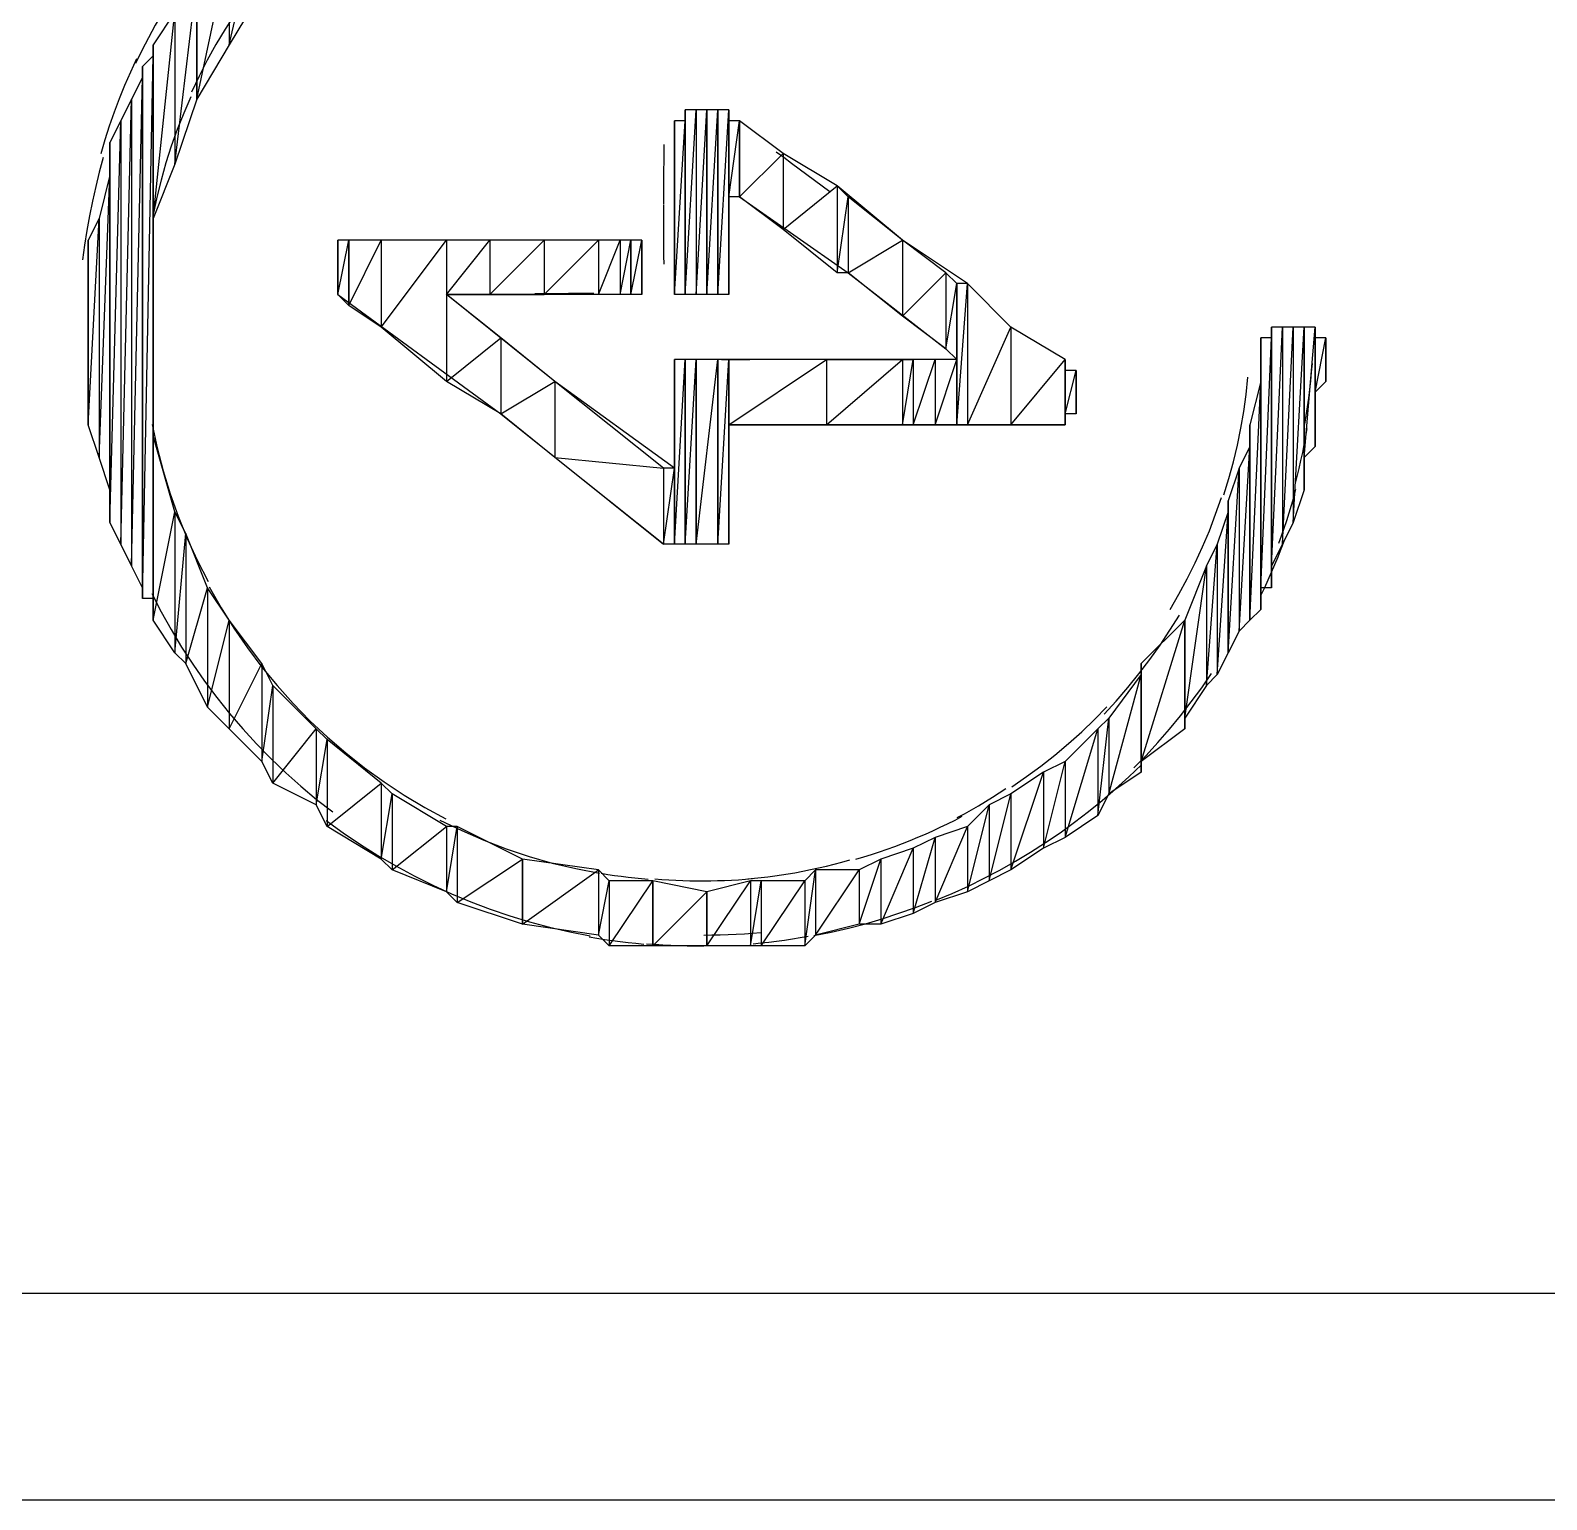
# Model space of a CAD drawing. Header units: metres. Extents: x 1 to 213, y 1 to 147.
# Drawn here: x 57.08 to 58.558, y 68.781 to 70.213 of the extents above; entities that cross this region are included whole.
import ezdxf

# ---------------------------------------------------------------- set-up
doc = ezdxf.new("R2010")
doc.units = ezdxf.units.M
doc.layers.add('00-BASE-ARQUITECTURA', color=8, linetype='Continuous')

msp = doc.modelspace()

# ---------------------------------------------------------------- linework, layer by layer
at = {"layer": '00-BASE-ARQUITECTURA'}
for points in [[(57.2734, 70.2945), (57.2734, 70.1992), (57.3052, 70.3368), (57.2734, 70.2945)], [(57.2734, 70.1992), (57.3052, 70.3368), (57.3052, 70.2521), (57.2734, 70.1992)], [(57.2417, 70.2627), (57.2417, 70.1463), (57.2734, 70.2945), (57.2417, 70.2627)], [(57.2417, 70.1463), (57.2734, 70.2945), (57.2734, 70.1992), (57.2417, 70.1463)], [(57.2312, 70.2658), (57.2233, 70.2542), (57.2157, 70.2424), (57.2084, 70.2305), (57.2013, 70.2184), (57.1946, 70.2061), (57.1881, 70.1936), (57.1819, 70.181)], [(57.2205, 70.231), (57.2205, 70.0828), (57.2417, 70.2627), (57.2205, 70.231)], [(57.2205, 70.0828), (57.2417, 70.2627), (57.2417, 70.1463), (57.2205, 70.0828)], [(57.2988, 70.2577), (57.2885, 70.2436), (57.2787, 70.2292), (57.2693, 70.2145), (57.2604, 70.1995), (57.252, 70.1842), (57.2441, 70.1687), (57.2367, 70.1529)], [(57.2417, 70.2627), (57.2417, 70.1463), (57.2417, 70.2627)], [(57.2417, 70.1463), (57.2417, 70.2627), (57.2417, 70.1463)], [(57.1994, 70.1992), (57.1994, 70.0299), (57.2205, 70.231), (57.1994, 70.1992)], [(57.1994, 70.0299), (57.2205, 70.231), (57.2205, 70.0828), (57.1994, 70.0299)], [(57.1994, 70.1886), (57.1994, 69.977), (57.1994, 70.1992), (57.1994, 70.1886)], [(57.1994, 69.977), (57.1994, 70.1992), (57.1994, 69.9981), (57.1994, 69.977)], [(57.1994, 70.1992), (57.1994, 69.9981), (57.1994, 70.1992)], [(57.1994, 69.9981), (57.1994, 70.1992), (57.1994, 70.0299), (57.1994, 69.9981)], [(57.183, 70.1856), (57.177, 70.1727), (57.1714, 70.1597), (57.1661, 70.1466), (57.1612, 70.1334), (57.1565, 70.12), (57.1521, 70.1065), (57.1481, 70.093)], [(57.1888, 70.178), (57.1888, 69.6595), (57.1994, 70.1886), (57.1888, 70.178)], [(57.1888, 69.6595), (57.1994, 70.1886), (57.1994, 69.6595), (57.1888, 69.6595)], [(57.1994, 70.1886), (57.1994, 69.924), (57.1994, 70.1886)], [(57.1994, 69.924), (57.1994, 70.1886), (57.1994, 69.9558), (57.1994, 69.924)], [(57.1994, 70.1886), (57.1994, 69.9558), (57.1994, 70.1886)], [(57.1994, 69.9558), (57.1994, 70.1886), (57.1994, 69.977), (57.1994, 69.9558)], [(57.1782, 70.1463), (57.1782, 69.6912), (57.1888, 70.1675), (57.1782, 70.1463)], [(57.1782, 69.6912), (57.1888, 70.1675), (57.1888, 69.67), (57.1782, 69.6912)], [(57.1888, 70.1675), (57.1888, 69.67), (57.1888, 70.178), (57.1888, 70.1675)], [(57.1888, 69.67), (57.1888, 70.178), (57.1888, 69.6595), (57.1888, 69.67)], [(57.1676, 70.1251), (57.1676, 69.7124), (57.1782, 70.1463), (57.1676, 70.1251)], [(57.1676, 69.7124), (57.1782, 70.1463), (57.1782, 69.6912), (57.1676, 69.7124)], [(57.2358, 70.1485), (57.229, 70.1327), (57.2227, 70.1166), (57.2169, 70.1004), (57.2116, 70.084), (57.2069, 70.0674), (57.2027, 70.0506), (57.1991, 70.0338)], [(57.157, 70.104), (57.157, 69.7335), (57.1676, 70.1251), (57.157, 70.104)], [(57.157, 69.7335), (57.1676, 70.1251), (57.1676, 69.7124), (57.157, 69.7335)], [(57.7074, 70.1251), (57.7074, 70.1251), (57.7074, 69.9664), (57.7074, 70.1251), (57.7074, 69.9664), (57.7074, 70.1145), (57.7074, 70.1251)], [(57.7074, 69.9664), (57.7074, 70.1251), (57.7074, 69.9664)], [(57.7074, 70.1251), (57.7074, 70.1251), (57.7074, 69.9664), (57.7074, 70.1251)], [(57.7074, 70.1251), (57.7074, 69.9664), (57.7074, 70.1251)], [(57.7074, 69.9664), (57.7074, 70.1251), (57.7074, 69.9558), (57.7074, 69.9664)], [(57.7074, 70.1251), (57.7074, 69.9558), (57.7074, 70.1251)], [(57.7074, 69.9558), (57.7074, 70.1251), (57.7074, 69.9558)], [(57.7074, 69.9558), (57.7074, 70.1251), (57.7074, 69.9558)], [(57.7074, 70.1251), (57.7074, 70.1251), (57.7074, 69.9558), (57.7074, 70.1251), (57.7074, 69.9558), (57.7074, 70.1251)], [(57.7074, 69.9558), (57.7074, 70.1251), (57.7074, 69.9558)], [(57.7074, 69.9558), (57.7074, 70.1251), (57.7074, 69.9558)], [(57.7074, 70.1251), (57.7074, 70.1251), (57.7074, 69.9558), (57.7074, 70.1251)], [(57.7074, 69.9558), (57.7074, 70.1251), (57.7074, 69.9558)], [(57.7074, 70.1251), (57.7074, 70.1251), (57.7074, 69.9558), (57.7074, 70.1251)], [(57.7074, 69.9558), (57.7074, 70.1251), (57.7074, 69.9558)], [(57.7074, 70.1251), (57.7074, 70.1251), (57.7074, 69.9558), (57.7074, 70.1251)], [(57.7074, 69.9558), (57.7074, 70.1251), (57.7074, 69.9558)], [(57.7074, 70.1251), (57.7074, 70.1251), (57.7074, 69.9558), (57.7074, 70.1251)], [(57.7074, 70.1251), (57.7074, 69.9558), (57.7179, 70.1251), (57.7074, 70.1251)], [(57.7074, 69.9558), (57.7179, 70.1251), (57.7179, 69.9558), (57.7074, 69.9558)], [(57.7179, 70.1357), (57.7179, 69.9558), (57.7179, 70.1357)], [(57.7179, 69.9558), (57.7179, 70.1357), (57.7179, 69.9558)], [(57.7179, 70.1357), (57.7179, 70.1357), (57.7179, 69.9558), (57.7179, 70.1357), (57.7179, 69.9558), (57.7179, 70.1251), (57.7179, 70.1357)], [(57.7179, 69.9558), (57.7179, 70.1357), (57.7179, 69.9558)], [(57.7179, 70.1357), (57.7179, 70.1357), (57.7179, 69.9558), (57.7179, 70.1357), (57.7179, 69.9558), (57.7179, 70.1357)], [(57.7179, 69.9558), (57.7179, 70.1357), (57.7179, 69.9558)], [(57.7179, 70.1357), (57.7179, 70.1357), (57.7179, 69.9558), (57.7179, 70.1357), (57.7179, 69.9558), (57.7179, 70.1357)], [(57.7179, 70.1357), (57.7179, 69.9558), (57.7285, 70.1357), (57.7179, 70.1357)], [(57.7179, 69.9558), (57.7285, 70.1357), (57.7285, 69.9558), (57.7179, 69.9558)], [(57.7179, 69.9558), (57.7179, 70.1251), (57.7179, 69.9558)], [(57.7179, 70.1251), (57.7179, 70.1251), (57.7179, 69.9558), (57.7179, 70.1251)], [(57.7285, 70.1357), (57.7285, 69.9558), (57.7391, 70.1357), (57.7285, 70.1357)], [(57.7285, 69.9558), (57.7391, 70.1357), (57.7391, 69.9558), (57.7285, 69.9558)], [(57.7391, 69.9558), (57.7391, 70.1357), (57.7391, 69.9558)], [(57.7391, 70.1357), (57.7391, 70.1357), (57.7391, 69.9558), (57.7391, 70.1357)], [(57.7391, 70.1357), (57.7391, 69.9558), (57.7497, 70.1357), (57.7391, 70.1357)], [(57.7391, 69.9558), (57.7497, 70.1357), (57.7497, 69.9558), (57.7391, 69.9558)], [(57.7497, 69.9558), (57.7497, 70.1357), (57.7497, 69.9558)], [(57.7497, 70.1357), (57.7497, 70.1357), (57.7497, 69.9558), (57.7497, 70.1357), (57.7497, 69.9558), (57.7497, 70.1357)], [(57.7497, 69.9558), (57.7497, 70.1357), (57.7497, 69.9558)], [(57.7497, 69.9558), (57.7497, 70.1357), (57.7497, 69.9558)], [(57.7497, 70.1357), (57.7497, 70.1357), (57.7497, 69.9558), (57.7497, 70.1357), (57.7497, 69.9558), (57.7497, 70.1357)], [(57.7497, 69.9558), (57.7497, 70.1357), (57.7497, 69.9558)], [(57.7497, 70.1357), (57.7497, 69.9558), (57.7603, 70.1357), (57.7497, 70.1357)], [(57.7497, 69.9558), (57.7603, 70.1357), (57.7603, 69.9558), (57.7497, 69.9558)], [(57.7603, 69.9558), (57.7603, 70.1357), (57.7603, 69.9558)], [(57.7603, 70.1357), (57.7603, 70.1357), (57.7603, 69.9558), (57.7603, 70.1357)], [(57.7603, 69.9558), (57.7603, 70.1357), (57.7603, 69.9558)], [(57.7603, 70.1357), (57.7603, 70.1357), (57.7603, 69.9558), (57.7603, 70.1357), (57.7603, 69.9558), (57.7603, 70.1357)], [(57.7603, 69.9558), (57.7603, 70.1357), (57.7603, 69.9558)], [(57.7603, 70.1357), (57.7603, 70.1357), (57.7603, 69.9558), (57.7603, 70.1357), (57.7603, 69.9558), (57.7603, 70.1357)], [(57.7603, 69.9558), (57.7603, 70.1357), (57.7603, 69.9558)], [(57.7603, 70.1357), (57.7603, 70.1357), (57.7603, 69.9558), (57.7603, 70.1357)], [(57.7603, 70.1357), (57.7603, 69.9558), (57.7603, 70.1357)], [(57.7603, 69.9558), (57.7603, 70.1357), (57.7603, 69.9558)], [(57.7603, 70.1357), (57.7603, 70.1357), (57.7603, 69.9558), (57.7603, 70.1357), (57.7603, 69.9558), (57.7603, 69.9664), (57.7603, 70.1357)], [(57.7603, 69.9664), (57.7603, 70.1357), (57.7603, 69.9664)], [(57.7603, 70.1357), (57.7603, 70.1357), (57.7603, 69.9664), (57.7603, 70.1357), (57.7603, 69.9664), (57.7603, 70.1357)], [(57.7603, 69.9664), (57.7603, 70.1357), (57.7603, 69.9664)], [(57.7603, 70.1357), (57.7603, 69.9664), (57.7603, 70.1357)], [(57.7603, 69.9664), (57.7603, 70.1357), (57.7603, 69.977), (57.7603, 69.9664)], [(57.7603, 70.1357), (57.7603, 69.977), (57.7603, 70.1357)], [(57.7603, 69.977), (57.7603, 70.1357), (57.7603, 70.0087), (57.7603, 69.977)], [(57.7603, 70.1357), (57.7603, 70.0087), (57.7603, 70.1357)], [(57.7603, 70.0087), (57.7603, 70.1357), (57.7603, 70.0299), (57.7603, 70.0087)], [(57.7603, 70.1357), (57.7603, 70.0299), (57.7603, 70.1251), (57.7603, 70.1357)], [(57.7603, 70.0299), (57.7603, 70.1251), (57.7603, 70.0405), (57.7603, 70.0299)], [(57.7603, 70.1251), (57.7603, 70.0405), (57.7603, 70.051), (57.7603, 70.1251)], [(57.7603, 70.0405), (57.7603, 70.1251), (57.7603, 70.0405)], [(57.7603, 70.1251), (57.7603, 70.1251), (57.7603, 70.051), (57.7603, 70.1251), (57.7603, 70.051), (57.7603, 70.1251)], [(57.7603, 70.051), (57.7603, 70.1251), (57.7603, 70.051)], [(57.7603, 70.1251), (57.7603, 70.1251), (57.7603, 70.051), (57.7603, 70.1251), (57.7603, 70.051), (57.7603, 70.1251)], [(57.7603, 70.051), (57.7603, 70.1251), (57.7603, 70.051)], [(57.7603, 70.1251), (57.7603, 70.1251), (57.7603, 70.051), (57.7603, 70.1251), (57.7603, 70.051), (57.7603, 70.1251)], [(57.7603, 70.051), (57.7603, 70.1251), (57.7603, 70.051)], [(57.7603, 70.1251), (57.7603, 70.1251), (57.7603, 70.051), (57.7603, 70.1251), (57.7603, 70.051), (57.7603, 70.1251)], [(57.7603, 70.051), (57.7603, 70.1251), (57.7603, 70.051)], [(57.7603, 70.1251), (57.7603, 70.1251), (57.7603, 70.051), (57.7603, 70.1251), (57.7603, 70.051), (57.7603, 70.1251)], [(57.7603, 70.051), (57.7603, 70.1251), (57.7603, 70.051)], [(57.7603, 70.1251), (57.7603, 70.1251), (57.7603, 70.051), (57.7603, 70.1251), (57.7603, 70.051), (57.7603, 70.1251)], [(57.7603, 70.051), (57.7603, 70.1251), (57.7603, 70.051)], [(57.7603, 70.1251), (57.7603, 70.1251), (57.7603, 70.051), (57.7603, 70.1251), (57.7603, 70.051), (57.7603, 70.1251)], [(57.7603, 70.1251), (57.7603, 70.051), (57.7709, 70.1251), (57.7603, 70.1251)], [(57.7603, 70.051), (57.7709, 70.1251), (57.7709, 70.051), (57.7603, 70.051)], [(57.7709, 70.1251), (57.7709, 70.051), (57.7709, 70.1251)], [(57.7709, 70.051), (57.7709, 70.1251), (57.7709, 70.051)], [(57.7709, 70.1251), (57.7709, 70.1251), (57.7709, 70.051), (57.7709, 70.1251), (57.7709, 70.051), (57.7709, 70.1251)], [(57.7709, 70.051), (57.7709, 70.1251), (57.7709, 70.051)], [(57.7709, 70.1251), (57.7709, 70.1251), (57.7709, 70.051), (57.7709, 70.1251)], [(57.7709, 70.1251), (57.7709, 70.051), (57.8132, 70.0934), (57.7709, 70.1251)], [(57.8132, 70.0934), (57.7709, 70.1251)], [(57.7074, 70.104), (57.7074, 69.9875), (57.7074, 70.1145), (57.7074, 70.104)], [(57.7074, 69.9875), (57.7074, 70.1145), (57.7074, 69.9664), (57.7074, 69.9875)], [(57.7074, 70.1145), (57.7074, 69.9664), (57.7074, 70.1145)], [(57.7074, 69.9664), (57.7074, 70.1145), (57.7074, 69.9664)], [(57.157, 70.0828), (57.157, 69.7547), (57.157, 70.104), (57.157, 70.0828)], [(57.157, 69.7547), (57.157, 70.104), (57.157, 69.7335), (57.157, 69.7547)], [(57.6969, 70.102), (57.6969, 70.0937), (57.6969, 70.0854), (57.6968, 70.0771), (57.6968, 70.0688), (57.6968, 70.0605), (57.6968, 70.0522), (57.6968, 70.0439)], [(57.7074, 70.104), (57.7074, 70.104), (57.7074, 69.9875), (57.7074, 70.104), (57.7074, 69.9875), (57.7074, 70.0722), (57.7074, 70.104)], [(57.7709, 70.051), (57.8132, 70.0934), (57.8132, 70.0193), (57.7709, 70.051)], [(57.8589, 70.0559), (57.8514, 70.0615), (57.8439, 70.067), (57.8364, 70.0726), (57.8289, 70.0781), (57.8214, 70.0836), (57.8139, 70.0892), (57.8064, 70.0947)], [(57.8132, 70.0934), (57.8132, 70.0193), (57.8661, 70.0616), (57.8132, 70.0934)], [(57.1505, 70.0892), (57.1467, 70.0751), (57.1432, 70.061), (57.14, 70.0468), (57.1371, 70.0326), (57.1345, 70.0183), (57.1323, 70.0039), (57.1303, 69.9895)], [(57.157, 70.0722), (57.157, 69.7653), (57.157, 70.0828), (57.157, 70.0722)], [(57.157, 69.7653), (57.157, 70.0828), (57.157, 69.7547), (57.157, 69.7653)], [(57.1465, 70.0299), (57.1465, 69.797), (57.157, 70.0722), (57.1465, 70.0299)], [(57.1465, 69.797), (57.157, 70.0722), (57.157, 69.7653), (57.1465, 69.797)], [(57.7074, 70.0405), (57.7074, 70.0722), (57.7074, 69.9875), (57.7074, 70.0405)], [(57.7709, 70.051), (57.8767, 69.977), (57.9719, 69.9029)], [(57.8132, 70.0193), (57.8661, 70.0616), (57.8661, 69.977), (57.8132, 70.0193)], [(57.8661, 70.0616), (57.8661, 69.977), (57.8767, 70.051), (57.8661, 70.0616)], [(58.0884, 69.8923), (58.0354, 69.924), (57.9931, 69.9664), (57.9296, 70.0087), (57.8661, 70.0616)], [(57.8661, 69.977), (57.8767, 70.051), (57.8767, 69.977), (57.8661, 69.977)], [(57.8767, 70.051), (57.8767, 69.977), (57.9296, 70.0087), (57.8767, 70.051)], [(57.6968, 70.0431), (57.6968, 70.0348), (57.6968, 70.0265), (57.6968, 70.0183), (57.6968, 70.01), (57.6968, 70.0018), (57.6968, 69.9935), (57.6969, 69.9853)], [(57.1359, 70.0087), (57.1359, 69.8288), (57.1465, 70.0299), (57.1359, 70.0087)], [(57.1359, 69.8288), (57.1465, 70.0299), (57.1465, 69.797), (57.1359, 69.8288)], [(57.1359, 69.9875), (57.1359, 69.8605), (57.1359, 70.0087), (57.1359, 69.9875)], [(57.1359, 69.8605), (57.1359, 70.0087), (57.1359, 69.8288), (57.1359, 69.8605)], [(57.3793, 70.0087), (57.3793, 69.9558), (57.3793, 70.0087)], [(57.3793, 69.9558), (57.3793, 70.0087), (57.3793, 69.9558)], [(57.3793, 70.0087), (57.3793, 70.0087), (57.3793, 69.9558), (57.3793, 70.0087), (57.3793, 69.9558), (57.3793, 69.9981), (57.3793, 70.0087)], [(57.3793, 69.9558), (57.3793, 70.0087), (57.3793, 69.9558)], [(57.3793, 70.0087), (57.3793, 70.0087), (57.3793, 69.9558), (57.3793, 70.0087)], [(57.3793, 69.9558), (57.3793, 70.0087), (57.3793, 69.9558)], [(57.3793, 70.0087), (57.3793, 70.0087), (57.3793, 69.9558), (57.3793, 70.0087)], [(57.3793, 69.9558), (57.3793, 70.0087), (57.3793, 69.9558)], [(57.3793, 70.0087), (57.3793, 70.0087), (57.3793, 69.9558), (57.3793, 70.0087)], [(57.3793, 69.9558), (57.3793, 70.0087), (57.3793, 69.9558)], [(57.3793, 70.0087), (57.3793, 70.0087), (57.3793, 69.9558), (57.3793, 70.0087)], [(57.3793, 70.0087), (57.3793, 69.9558), (57.3899, 70.0087), (57.3793, 70.0087)], [(57.3793, 69.9558), (57.3899, 70.0087), (57.3899, 69.9452), (57.3793, 69.9558)], [(57.3899, 69.9452), (57.3899, 70.0087), (57.3899, 69.9452)], [(57.3899, 70.0087), (57.3899, 70.0087), (57.3899, 69.9452), (57.3899, 70.0087)], [(57.3899, 70.0087), (57.3899, 69.9452), (57.4216, 70.0087), (57.3899, 70.0087)], [(57.3899, 69.9452), (57.4216, 70.0087), (57.4216, 69.924), (57.3899, 69.9452)], [(57.4216, 70.0087), (57.4216, 69.924), (57.4851, 70.0087), (57.4216, 70.0087)], [(57.4216, 69.924), (57.4851, 70.0087), (57.4851, 69.8711), (57.4216, 69.924)], [(57.665, 70.0087), (57.5274, 70.0087), (57.4216, 70.0087)], [(57.4851, 70.0087), (57.4851, 69.9558), (57.5274, 70.0087), (57.4851, 70.0087)], [(57.4851, 69.9558), (57.5274, 70.0087), (57.5274, 69.9558), (57.4851, 69.9558)], [(57.5274, 70.0087), (57.5274, 69.9558), (57.5804, 70.0087), (57.5274, 70.0087)], [(57.5274, 69.9558), (57.5804, 70.0087), (57.5804, 69.9558), (57.5274, 69.9558)], [(57.5804, 70.0087), (57.5804, 69.9558), (57.6333, 70.0087), (57.5804, 70.0087)], [(57.5804, 69.9558), (57.6333, 70.0087), (57.6333, 69.9558), (57.5804, 69.9558)], [(57.6333, 70.0087), (57.6333, 69.9558), (57.6545, 70.0087), (57.6333, 70.0087)], [(57.6333, 69.9558), (57.6545, 70.0087), (57.6545, 69.9558), (57.6333, 69.9558)], [(57.6545, 70.0087), (57.6545, 69.9558), (57.665, 70.0087), (57.6545, 70.0087)], [(57.6545, 69.9558), (57.665, 70.0087), (57.665, 69.9558), (57.6545, 69.9558)], [(57.665, 70.0087), (57.665, 69.9558), (57.665, 70.0087)], [(57.665, 69.9558), (57.665, 70.0087), (57.665, 69.9558)], [(57.665, 70.0087), (57.665, 70.0087), (57.665, 69.9558), (57.665, 70.0087), (57.665, 69.9558), (57.665, 70.0087)], [(57.665, 69.9558), (57.665, 70.0087), (57.665, 69.9558)], [(57.665, 70.0087), (57.665, 70.0087), (57.665, 69.9558), (57.665, 70.0087), (57.665, 69.9558), (57.665, 70.0087)], [(57.665, 69.9558), (57.665, 70.0087), (57.665, 69.9558)], [(57.665, 70.0087), (57.665, 70.0087), (57.665, 69.9558), (57.665, 70.0087), (57.665, 69.9558), (57.665, 70.0087)], [(57.665, 69.9558), (57.665, 70.0087), (57.665, 69.9558)], [(57.665, 70.0087), (57.665, 70.0087), (57.665, 69.9558), (57.665, 70.0087), (57.665, 69.9558), (57.665, 70.0087)], [(57.665, 69.9558), (57.665, 70.0087), (57.665, 69.9558)], [(57.665, 70.0087), (57.665, 70.0087), (57.665, 69.9558), (57.665, 70.0087), (57.665, 69.9558), (57.665, 70.0087)], [(57.665, 70.0087), (57.665, 69.9558), (57.6756, 70.0087), (57.665, 70.0087)], [(57.665, 69.9558), (57.6756, 70.0087), (57.6756, 69.9558), (57.665, 69.9558)], [(57.6756, 70.0087), (57.6756, 69.9558), (57.6756, 70.0087)], [(57.6756, 69.9558), (57.6756, 70.0087), (57.6756, 69.9558)], [(57.6756, 69.9981), (57.6756, 69.9981), (57.6756, 69.9558), (57.6756, 69.9981), (57.6756, 69.9558), (57.6756, 70.0087), (57.6756, 69.9981)], [(57.8767, 69.977), (57.9296, 70.0087), (57.9296, 69.9346), (57.8767, 69.977)], [(57.9296, 70.0087), (57.9296, 69.9346), (57.9719, 69.977), (57.9296, 70.0087)], [(57.3793, 69.9981), (57.3793, 69.9664), (57.3793, 69.9981)], [(57.3793, 69.9664), (57.3793, 69.9981), (57.3793, 69.9664)], [(57.3793, 69.9981), (57.3793, 69.9981), (57.3793, 69.9664), (57.3793, 69.9981), (57.3793, 69.9664), (57.3793, 69.9558), (57.3793, 69.9981)], [(57.3793, 69.9558), (57.3793, 69.9981), (57.3793, 69.9558)], [(57.3793, 69.9981), (57.3793, 69.9981), (57.3793, 69.9558), (57.3793, 69.9981)], [(57.6756, 69.9981), (57.6756, 69.9558), (57.6756, 69.9981)], [(57.6756, 69.9558), (57.6756, 69.9981), (57.6756, 69.9664), (57.6756, 69.9558)], [(57.6756, 69.9981), (57.6756, 69.9664), (57.6756, 69.9981)], [(57.6756, 69.9664), (57.6756, 69.9981), (57.6756, 69.9664)], [(57.6756, 69.9981), (57.6756, 69.9981), (57.6756, 69.9664), (57.6756, 69.9981), (57.6756, 69.9664), (57.6756, 69.9981)], [(57.6756, 69.9664), (57.6756, 69.9981), (57.6756, 69.9664)], [(57.6756, 69.9981), (57.6756, 69.9981), (57.6756, 69.9664), (57.6756, 69.9981)], [(57.1359, 69.977), (57.1359, 69.8711), (57.1359, 69.9875), (57.1359, 69.977)], [(57.1359, 69.8711), (57.1359, 69.9875), (57.1359, 69.8605), (57.1359, 69.8711)], [(57.1359, 69.8605), (57.1359, 69.9875), (57.1359, 69.8605)], [(57.1359, 69.9875), (57.1359, 69.9875), (57.1359, 69.8605), (57.1359, 69.9875)], [(57.1359, 69.977), (57.1359, 69.977), (57.1359, 69.8711), (57.1359, 69.977), (57.1359, 69.8711), (57.1359, 69.9664), (57.1359, 69.977)], [(57.9296, 69.9346), (57.9719, 69.977), (57.9719, 69.9029), (57.9296, 69.9346)], [(57.9719, 69.977), (57.9719, 69.9029), (57.9825, 69.9664), (57.9719, 69.977)], [(57.1359, 69.9452), (57.1359, 69.8817), (57.1359, 69.9664), (57.1359, 69.9452)], [(57.1359, 69.8817), (57.1359, 69.9664), (57.1359, 69.8711), (57.1359, 69.8817)], [(57.1359, 69.8711), (57.1359, 69.9664), (57.1359, 69.8711)], [(57.1359, 69.9664), (57.1359, 69.9664), (57.1359, 69.8711), (57.1359, 69.9664)], [(57.9719, 69.9029), (57.9825, 69.9664), (57.9825, 69.8923), (57.9719, 69.9029)], [(57.9825, 69.8923), (57.9825, 69.9664), (57.9825, 69.8923)], [(57.9825, 69.9664), (57.9825, 69.9664), (57.9825, 69.8923), (57.9825, 69.9664)], [(57.9825, 69.8923), (57.9825, 69.9664), (57.9825, 69.8923)], [(57.9825, 69.9664), (57.9825, 69.9664), (57.9825, 69.8923), (57.9825, 69.9664)], [(57.9825, 69.8923), (57.9825, 69.9664), (57.9825, 69.8923)], [(57.9825, 69.9664), (57.9825, 69.9664), (57.9825, 69.8923), (57.9825, 69.9664), (57.9825, 69.8923), (57.9825, 69.9664)], [(57.9825, 69.8923), (57.9825, 69.9664), (57.9825, 69.8923)], [(57.9825, 69.8923), (57.9825, 69.9664), (57.9825, 69.8923)], [(57.9825, 69.9664), (57.9825, 69.9664), (57.9825, 69.8923), (57.9825, 69.9664)], [(57.9825, 69.9664), (57.9825, 69.8288), (57.9931, 69.9664), (57.9825, 69.9664)], [(57.9825, 69.8288), (57.9931, 69.9664), (57.9931, 69.8288), (57.9825, 69.8288)], [(57.9931, 69.9664), (57.9931, 69.8288), (58.0354, 69.924), (57.9931, 69.9664)], [(57.1359, 69.9452), (57.1359, 69.9452), (57.1359, 69.8817), (57.1359, 69.9452), (57.1359, 69.8817), (57.1359, 69.9346), (57.1359, 69.9452)], [(57.3793, 69.9558), (57.538, 69.8394), (57.6968, 69.7124)], [(57.4851, 69.9558), (57.4851, 69.8711), (57.538, 69.9135), (57.4851, 69.9558)], [(57.7074, 69.8394), (57.7074, 69.7865), (57.5909, 69.8711), (57.4851, 69.9558), (57.5804, 69.9558)], [(57.5713, 69.9567), (57.5795, 69.9568), (57.5878, 69.9568), (57.596, 69.9569), (57.6042, 69.957), (57.6125, 69.957), (57.6207, 69.9571), (57.6289, 69.9572)], [(57.1359, 69.9346), (57.1359, 69.8923), (57.1359, 69.9346)], [(57.1359, 69.8923), (57.1359, 69.9346), (57.1359, 69.8817), (57.1359, 69.8923)], [(57.1359, 69.8817), (57.1359, 69.9346), (57.1359, 69.8817)], [(57.1359, 69.9346), (57.1359, 69.9346), (57.1359, 69.8817), (57.1359, 69.9346)], [(57.1994, 69.924), (57.1994, 69.6595), (57.1994, 69.8923), (57.1994, 69.924)], [(57.9931, 69.8288), (58.0354, 69.924), (58.0354, 69.8288), (57.9931, 69.8288)], [(58.0354, 69.924), (58.0354, 69.8288), (58.0884, 69.8923), (58.0354, 69.924)], [(58.2894, 69.9135), (58.2894, 69.67), (58.2894, 69.924), (58.2894, 69.9135)], [(58.2894, 69.67), (58.2894, 69.924), (58.2894, 69.6806), (58.2894, 69.67)], [(58.2894, 69.924), (58.2894, 69.6806), (58.2894, 69.924)], [(58.2894, 69.6806), (58.2894, 69.924), (58.2894, 69.6806)], [(58.2894, 69.924), (58.2894, 69.6806), (58.2894, 69.924)], [(58.2894, 69.6806), (58.2894, 69.924), (58.2894, 69.6912), (58.2894, 69.6806)], [(58.2894, 69.924), (58.2894, 69.6912), (58.3, 69.924), (58.2894, 69.924)], [(58.2894, 69.6912), (58.3, 69.924), (58.3, 69.7124), (58.2894, 69.6912)], [(58.3, 69.924), (58.3, 69.7124), (58.3106, 69.924), (58.3, 69.924)], [(58.3, 69.7124), (58.3106, 69.924), (58.3106, 69.7335), (58.3, 69.7124)], [(58.3106, 69.924), (58.3106, 69.7335), (58.3212, 69.924), (58.3106, 69.924)], [(58.3106, 69.7335), (58.3212, 69.924), (58.3212, 69.7653), (58.3106, 69.7335)], [(58.3212, 69.924), (58.3212, 69.7653), (58.3212, 69.924)], [(58.3212, 69.7653), (58.3212, 69.924), (58.3212, 69.7759), (58.3212, 69.7653)], [(58.3212, 69.924), (58.3212, 69.7759), (58.3212, 69.924)], [(58.3212, 69.7759), (58.3212, 69.924), (58.3212, 69.797), (58.3212, 69.7759)], [(58.3212, 69.924), (58.3212, 69.797), (58.3318, 69.924), (58.3212, 69.924)], [(58.3212, 69.797), (58.3318, 69.924), (58.3318, 69.8076), (58.3212, 69.797)], [(58.3318, 69.924), (58.3318, 69.8076), (58.3318, 69.8182), (58.3318, 69.924)], [(58.3318, 69.8076), (58.3318, 69.924), (58.3318, 69.8076)], [(58.3318, 69.924), (58.3318, 69.924), (58.3318, 69.8182), (58.3318, 69.924), (58.3318, 69.8182), (58.3318, 69.924)], [(58.3318, 69.924), (58.3318, 69.8182), (58.3318, 69.9135), (58.3318, 69.924)], [(57.4851, 69.8711), (57.538, 69.9135), (57.538, 69.8394), (57.4851, 69.8711)], [(57.538, 69.9135), (57.538, 69.8394), (57.5909, 69.8711), (57.538, 69.9135)], [(58.2789, 69.67), (58.2789, 69.9135), (58.2789, 69.6595), (58.2789, 69.67)], [(58.2789, 69.9135), (58.2789, 69.6595), (58.2789, 69.9135)], [(58.2789, 69.6595), (58.2789, 69.9135), (58.2789, 69.6595)], [(58.2789, 69.9135), (58.2789, 69.9135), (58.2789, 69.6595), (58.2789, 69.9135), (58.2789, 69.6595), (58.2789, 69.9029), (58.2789, 69.9135)], [(58.2789, 69.6595), (58.2789, 69.9135), (58.2789, 69.6595)], [(58.2789, 69.9135), (58.2789, 69.9135), (58.2789, 69.67), (58.2789, 69.9135), (58.2789, 69.67), (58.2789, 69.9135)], [(58.2789, 69.9135), (58.2789, 69.67), (58.2894, 69.9135), (58.2789, 69.9135)], [(58.2789, 69.67), (58.2894, 69.9135), (58.2894, 69.67), (58.2789, 69.67)], [(58.2789, 69.9029), (58.2789, 69.9029), (58.2789, 69.6595), (58.2789, 69.9029), (58.2789, 69.6595), (58.2789, 69.8923), (58.2789, 69.9029)], [(58.3318, 69.8182), (58.3318, 69.9135), (58.3318, 69.8394), (58.3318, 69.8182)], [(58.3318, 69.9135), (58.3318, 69.8394), (58.3318, 69.85), (58.3318, 69.9135)], [(58.3318, 69.8394), (58.3318, 69.9135), (58.3318, 69.8394)], [(58.3318, 69.9135), (58.3318, 69.85), (58.3318, 69.9135)], [(58.3318, 69.85), (58.3318, 69.9135), (58.3318, 69.8605), (58.3318, 69.85)], [(58.3318, 69.9135), (58.3318, 69.8605), (58.3424, 69.9135), (58.3318, 69.9135)], [(58.3318, 69.8605), (58.3424, 69.9135), (58.3424, 69.8711), (58.3318, 69.8605)], [(58.3424, 69.9135), (58.3424, 69.8711), (58.3424, 69.9135)], [(58.3424, 69.8711), (58.3424, 69.9135), (58.3424, 69.8817), (58.3424, 69.8711)], [(58.3424, 69.9135), (58.3424, 69.8817), (58.3424, 69.9135)], [(58.3424, 69.8817), (58.3424, 69.9135), (58.3424, 69.8817)], [(57.1994, 69.6595), (57.1994, 69.8923), (57.1994, 69.6489), (57.1994, 69.6595)], [(57.1994, 69.8817), (57.1994, 69.8817), (57.1994, 69.6489), (57.1994, 69.8817), (57.1994, 69.6489), (57.1994, 69.8923), (57.1994, 69.8817)], [(57.7074, 69.8923), (57.7074, 69.8923), (57.7074, 69.7124), (57.7074, 69.8923), (57.7074, 69.7124), (57.7074, 69.8817), (57.7074, 69.8923)], [(57.7074, 69.7124), (57.7074, 69.8923), (57.7074, 69.7124)], [(57.7074, 69.8923), (57.7074, 69.8923), (57.7074, 69.7124), (57.7074, 69.8923)], [(57.7074, 69.7124), (57.7074, 69.8923), (57.7074, 69.7124)], [(57.7074, 69.8923), (57.7074, 69.8923), (57.7074, 69.7124), (57.7074, 69.8923)], [(57.7074, 69.7124), (57.7074, 69.8923), (57.7074, 69.7124)], [(57.7074, 69.8923), (57.7074, 69.8923), (57.7074, 69.7124), (57.7074, 69.8923)], [(57.7074, 69.8923), (57.7074, 69.7124), (57.7179, 69.8923), (57.7074, 69.8923)], [(57.7074, 69.7124), (57.7179, 69.8923), (57.7179, 69.7124), (57.7074, 69.7124)], [(57.7179, 69.7124), (57.7179, 69.8923), (57.7179, 69.7124)], [(57.7179, 69.8923), (57.7179, 69.8923), (57.7179, 69.7124), (57.7179, 69.8923)], [(57.7179, 69.8923), (57.7179, 69.7124), (57.7285, 69.8923), (57.7179, 69.8923)], [(57.7179, 69.7124), (57.7285, 69.8923), (57.7285, 69.7124), (57.7179, 69.7124)], [(57.7285, 69.7124), (57.7285, 69.8923), (57.7285, 69.7124)], [(57.7285, 69.8923), (57.7285, 69.8923), (57.7285, 69.7124), (57.7285, 69.8923), (57.7285, 69.7124), (57.7285, 69.8923)], [(57.7285, 69.7124), (57.7285, 69.8923), (57.7285, 69.7124)], [(57.7285, 69.8923), (57.7285, 69.7124), (57.7497, 69.8923), (57.7285, 69.8923)], [(57.7285, 69.7124), (57.7497, 69.8923), (57.7497, 69.7124), (57.7285, 69.7124)], [(57.7497, 69.7124), (57.7497, 69.8923), (57.7497, 69.7124)], [(57.7497, 69.8923), (57.7497, 69.8923), (57.7497, 69.7124), (57.7497, 69.8923)], [(57.7497, 69.7124), (57.7497, 69.8923), (57.7497, 69.7124)], [(57.7497, 69.8923), (57.7497, 69.8923), (57.7497, 69.7124), (57.7497, 69.8923), (57.7497, 69.7124), (57.7497, 69.8923)], [(57.7497, 69.7124), (57.7497, 69.8923), (57.7497, 69.7124)], [(57.7497, 69.8923), (57.7497, 69.7124), (57.7603, 69.8923), (57.7497, 69.8923)], [(57.7497, 69.7124), (57.7603, 69.8923), (57.7603, 69.7124), (57.7497, 69.7124)], [(57.8502, 69.8923), (57.8364, 69.8923), (57.8225, 69.8923), (57.8086, 69.8923), (57.7947, 69.8923), (57.7809, 69.8922), (57.767, 69.8922), (57.7531, 69.8922)], [(57.7603, 69.7124), (57.7603, 69.8923), (57.7603, 69.7124)], [(57.7603, 69.8923), (57.7603, 69.8923), (57.7603, 69.7124), (57.7603, 69.8923)], [(57.7603, 69.7124), (57.7603, 69.8923), (57.7603, 69.7124)], [(57.7603, 69.8923), (57.7603, 69.8923), (57.7603, 69.7124), (57.7603, 69.8923)], [(57.7603, 69.7124), (57.7603, 69.8923), (57.7603, 69.7124)], [(57.7603, 69.8923), (57.7603, 69.8923), (57.7603, 69.7124), (57.7603, 69.8923)], [(57.7603, 69.8923), (57.7603, 69.7124), (57.7603, 69.8923)], [(57.7603, 69.7124), (57.7603, 69.8923), (57.7603, 69.723), (57.7603, 69.7124)], [(57.7603, 69.723), (57.7603, 69.8923), (57.7603, 69.723)], [(57.7603, 69.8923), (57.7603, 69.8923), (57.7603, 69.723), (57.7603, 69.8923), (57.7603, 69.723), (57.7603, 69.8923)], [(57.7603, 69.723), (57.7603, 69.8923), (57.7603, 69.723)], [(57.7603, 69.723), (57.7603, 69.8923), (57.7603, 69.723)], [(57.7603, 69.8923), (57.7603, 69.8923), (57.7603, 69.723), (57.7603, 69.8923)], [(57.7603, 69.8923), (57.7603, 69.723), (57.7603, 69.8923)], [(57.7603, 69.723), (57.7603, 69.8923), (57.7603, 69.7441), (57.7603, 69.723)], [(57.7603, 69.8923), (57.7603, 69.7441), (57.7603, 69.8923)], [(57.7603, 69.7441), (57.7603, 69.8923), (57.7603, 69.7759), (57.7603, 69.7441)], [(57.7603, 69.8923), (57.7603, 69.8288), (57.8555, 69.8923), (57.7603, 69.8923)], [(57.7603, 69.8288), (57.8555, 69.8923), (57.8555, 69.8288), (57.7603, 69.8288)], [(57.8555, 69.8923), (57.8555, 69.8288), (57.9296, 69.8923), (57.8555, 69.8923)], [(57.8555, 69.8288), (57.9296, 69.8923), (57.9296, 69.8288), (57.8555, 69.8288)], [(57.8555, 69.8923), (57.9402, 69.8923)], [(57.9296, 69.8923), (57.9296, 69.8288), (57.9402, 69.8923), (57.9296, 69.8923)], [(57.9296, 69.8288), (57.9402, 69.8923), (57.9402, 69.8288), (57.9296, 69.8288)], [(57.9402, 69.8923), (57.9402, 69.8288), (57.9614, 69.8923), (57.9402, 69.8923)], [(57.9402, 69.8288), (57.9614, 69.8923), (57.9614, 69.8288), (57.9402, 69.8288)], [(57.9614, 69.8923), (57.9614, 69.8288), (57.9825, 69.8923), (57.9614, 69.8923)], [(57.9614, 69.8288), (57.9825, 69.8923), (57.9825, 69.8288), (57.9614, 69.8288)], [(57.9825, 69.8923), (57.9825, 69.8288), (57.9825, 69.8923)], [(57.9825, 69.8288), (57.9825, 69.8923), (57.9825, 69.8288)], [(57.9825, 69.8923), (57.9825, 69.8923), (57.9825, 69.8288), (57.9825, 69.8923), (57.9825, 69.8288), (57.9825, 69.8923)], [(57.9825, 69.8288), (57.9825, 69.8923), (57.9825, 69.8288)], [(57.9825, 69.8923), (57.9825, 69.8923), (57.9825, 69.8288), (57.9825, 69.8923)], [(57.9825, 69.8288), (57.9825, 69.8923), (57.9825, 69.8288)], [(57.9825, 69.8923), (57.9825, 69.8923), (57.9825, 69.8288), (57.9825, 69.8923)], [(57.9825, 69.8288), (57.9825, 69.8923), (57.9825, 69.8288)], [(57.9825, 69.8923), (57.9825, 69.8923), (57.9825, 69.8288), (57.9825, 69.8923)], [(57.9825, 69.8288), (57.9825, 69.8923), (57.9825, 69.8288)], [(57.9825, 69.8923), (57.9825, 69.8923), (57.9825, 69.8288), (57.9825, 69.8923)], [(57.9825, 69.8288), (57.9825, 69.8923), (57.9825, 69.8288)], [(57.9825, 69.8923), (57.9825, 69.8923), (57.9825, 69.8288), (57.9825, 69.8923)], [(57.9825, 69.8288), (57.9825, 69.8923), (57.9825, 69.8288)], [(57.9825, 69.8923), (57.9825, 69.8923), (57.9825, 69.8288), (57.9825, 69.8923)], [(58.0354, 69.8288), (58.0884, 69.8923), (58.0884, 69.8288), (58.0354, 69.8288)], [(58.0884, 69.8923), (58.0884, 69.8288), (58.0884, 69.8923)], [(58.0884, 69.8288), (58.0884, 69.8923), (58.0884, 69.8288)], [(58.0884, 69.8923), (58.0884, 69.8288), (58.0884, 69.8923)], [(58.0884, 69.8288), (58.0884, 69.8923), (58.0884, 69.8394), (58.0884, 69.8288)], [(58.0884, 69.8923), (58.0884, 69.8394), (58.0884, 69.8923)], [(58.0884, 69.8394), (58.0884, 69.8923), (58.0884, 69.8394)], [(58.0884, 69.8923), (58.0884, 69.8923), (58.0884, 69.8394), (58.0884, 69.8923), (58.0884, 69.8394), (58.0884, 69.8923)], [(58.0884, 69.8817), (58.0884, 69.8817), (58.0884, 69.8394), (58.0884, 69.8817), (58.0884, 69.8394), (58.0884, 69.8923), (58.0884, 69.8817)], [(58.2789, 69.8923), (58.2789, 69.8923), (58.2789, 69.6595), (58.2789, 69.8923), (58.2789, 69.6595), (58.2789, 69.8817), (58.2789, 69.8923)], [(58.2789, 69.6595), (58.2789, 69.8923), (58.2789, 69.6595)], [(58.2789, 69.8923), (58.2789, 69.8923), (58.2789, 69.6595), (58.2789, 69.8923)], [(58.3219, 69.8295), (58.3232, 69.8379), (58.3245, 69.8463), (58.3256, 69.8547), (58.3266, 69.8632), (58.3276, 69.8716), (58.3284, 69.8801), (58.3292, 69.8886)], [(57.1994, 69.8605), (57.1994, 69.8605), (57.1994, 69.6489), (57.1994, 69.8605), (57.1994, 69.6489), (57.1994, 69.8817), (57.1994, 69.8605)], [(57.538, 69.8394), (57.5909, 69.8711), (57.5909, 69.797), (57.538, 69.8394)], [(57.5909, 69.8711), (57.5909, 69.797), (57.6968, 69.7865), (57.5909, 69.8711)], [(57.7074, 69.8817), (57.7074, 69.8817), (57.7074, 69.7124), (57.7074, 69.8817), (57.7074, 69.7124), (57.7074, 69.8711), (57.7074, 69.8817)], [(57.7074, 69.7124), (57.7074, 69.8817), (57.7074, 69.7124)], [(57.7074, 69.8817), (57.7074, 69.8817), (57.7074, 69.7124), (57.7074, 69.8817)], [(57.7074, 69.7124), (57.7074, 69.8817), (57.7074, 69.7124)], [(57.7074, 69.8817), (57.7074, 69.8817), (57.7074, 69.7124), (57.7074, 69.8817), (57.7074, 69.7124), (57.7074, 69.8817)], [(57.7074, 69.7124), (57.7074, 69.8817), (57.7074, 69.7124)], [(57.7074, 69.7124), (57.7074, 69.8817), (57.7074, 69.7124)], [(57.7074, 69.8817), (57.7074, 69.8817), (57.7074, 69.7124), (57.7074, 69.8817), (57.7074, 69.7124), (57.7074, 69.8817)], [(57.7074, 69.7124), (57.7074, 69.8817), (57.7074, 69.7124)], [(57.7074, 69.7124), (57.7074, 69.8817), (57.7074, 69.7124)], [(57.7074, 69.8817), (57.7074, 69.8817), (57.7074, 69.7124), (57.7074, 69.8817)], [(57.7074, 69.8711), (57.7074, 69.8711), (57.7074, 69.7124), (57.7074, 69.8711), (57.7074, 69.7124), (57.7074, 69.8605), (57.7074, 69.8711)], [(58.0884, 69.8817), (58.0884, 69.8394), (58.0989, 69.8817), (58.0884, 69.8817)], [(58.0884, 69.8394), (58.0989, 69.8817), (58.0989, 69.8394), (58.0884, 69.8394)], [(58.0989, 69.8817), (58.0989, 69.8394), (58.0989, 69.8817)], [(58.0989, 69.8394), (58.0989, 69.8817), (58.0989, 69.8394)], [(58.0989, 69.8817), (58.0989, 69.8817), (58.0989, 69.8394), (58.0989, 69.8817), (58.0989, 69.8394), (58.0989, 69.8817)], [(58.0989, 69.8394), (58.0989, 69.8817), (58.0989, 69.8394)], [(58.0989, 69.8817), (58.0989, 69.8817), (58.0989, 69.8394), (58.0989, 69.8817), (58.0989, 69.8394), (58.0989, 69.8817)], [(58.0989, 69.8394), (58.0989, 69.8817), (58.0989, 69.8394)], [(58.0989, 69.8817), (58.0989, 69.8817), (58.0989, 69.8394), (58.0989, 69.8817), (58.0989, 69.8394), (58.0989, 69.8817)], [(58.0989, 69.8394), (58.0989, 69.8817), (58.0989, 69.85), (58.0989, 69.8394)], [(58.0989, 69.8394), (58.0989, 69.8817), (58.0989, 69.8394)], [(58.2428, 69.7606), (58.2478, 69.7766), (58.2522, 69.7927), (58.2561, 69.809), (58.2595, 69.8254), (58.2624, 69.8419), (58.2646, 69.8584), (58.2664, 69.8751)], [(58.2683, 69.8288), (58.2683, 69.6383), (58.2789, 69.8711), (58.2683, 69.8288)], [(58.2683, 69.6383), (58.2789, 69.8711), (58.2789, 69.6489), (58.2683, 69.6383)], [(58.2789, 69.8711), (58.2789, 69.6489), (58.2789, 69.8817), (58.2789, 69.8711)], [(58.2789, 69.6489), (58.2789, 69.8817), (58.2789, 69.6595), (58.2789, 69.6489)], [(58.2789, 69.8711), (58.2789, 69.6489), (58.2789, 69.8711)], [(58.2789, 69.6489), (58.2789, 69.8711), (58.2789, 69.6489)], [(57.1994, 69.8394), (57.1994, 69.8394), (57.1994, 69.6489), (57.1994, 69.8394), (57.1994, 69.6489), (57.1994, 69.8605), (57.1994, 69.8394)], [(57.7074, 69.8605), (57.7074, 69.8605), (57.7074, 69.7124), (57.7074, 69.8605), (57.7074, 69.7124), (57.7074, 69.8394), (57.7074, 69.8605)], [(57.1982, 69.8292), (57.2031, 69.8064), (57.209, 69.7838), (57.2158, 69.7615), (57.2236, 69.7396), (57.2324, 69.718), (57.242, 69.6967), (57.2527, 69.676)], [(57.1994, 69.8394), (57.1994, 69.6489), (57.1994, 69.8182), (57.1994, 69.8394)], [(57.7074, 69.8394), (57.7074, 69.8394), (57.7074, 69.7124), (57.7074, 69.8394), (57.7074, 69.7124), (57.7074, 69.7865), (57.7074, 69.8394)], [(57.7603, 69.7759), (57.7603, 69.8288), (57.9296, 69.8288), (58.0884, 69.8288), (58.0884, 69.8394)], [(58.2683, 69.8288), (58.2683, 69.8288), (58.2683, 69.6383), (58.2683, 69.8288), (58.2683, 69.6383), (58.2683, 69.8076), (58.2683, 69.8288)], [(57.1994, 69.6489), (57.1994, 69.8182), (57.1994, 69.6383), (57.1994, 69.6489)], [(57.1994, 69.8182), (57.1994, 69.6383), (57.2205, 69.7441), (57.1994, 69.8182)], [(58.3125, 69.7707), (58.3145, 69.7784), (58.3163, 69.7862), (58.3181, 69.7939), (58.3198, 69.8017), (58.3213, 69.8095), (58.3228, 69.8174), (58.3241, 69.8252)], [(57.5909, 69.797), (57.6968, 69.7865), (57.6968, 69.7124), (57.5909, 69.797)], [(58.2577, 69.7865), (58.2577, 69.6277), (58.2683, 69.8076), (58.2577, 69.7865)], [(58.2577, 69.6277), (58.2683, 69.8076), (58.2683, 69.6383), (58.2577, 69.6277)], [(57.6968, 69.7865), (57.6968, 69.7124), (57.7074, 69.7865), (57.6968, 69.7865)], [(57.6968, 69.7124), (57.7074, 69.7865), (57.7074, 69.7124), (57.6968, 69.7124)], [(57.7074, 69.7865), (57.7074, 69.7124), (57.7074, 69.7865)], [(57.7074, 69.7124), (57.7074, 69.7865), (57.7074, 69.7124)], [(58.2471, 69.7547), (58.2471, 69.6065), (58.2577, 69.7865), (58.2471, 69.7547)], [(58.2471, 69.6065), (58.2577, 69.7865), (58.2577, 69.6277), (58.2471, 69.6065)], [(58.1906, 69.6488), (58.1992, 69.6637), (58.2073, 69.6788), (58.2149, 69.6942), (58.2221, 69.7098), (58.2288, 69.7256), (58.2349, 69.7416), (58.2406, 69.7579)], [(58.2471, 69.7547), (58.2471, 69.7547), (58.2471, 69.6065), (58.2471, 69.7547), (58.2471, 69.6065), (58.2471, 69.7441), (58.2471, 69.7547)], [(58.2965, 69.7134), (58.2992, 69.7207), (58.3018, 69.7281), (58.3043, 69.7356), (58.3067, 69.743), (58.3089, 69.7505), (58.3111, 69.758), (58.3132, 69.7656)], [(57.1994, 69.6383), (57.2205, 69.7441), (57.2205, 69.6065), (57.1994, 69.6383)], [(57.2205, 69.7441), (57.2205, 69.6065), (57.2311, 69.723), (57.2205, 69.7441)], [(58.2365, 69.7124), (58.2365, 69.5854), (58.2471, 69.7441), (58.2365, 69.7124)], [(58.2365, 69.5854), (58.2471, 69.7441), (58.2471, 69.6065), (58.2365, 69.5854)], [(57.2205, 69.6065), (57.2311, 69.723), (57.2311, 69.596), (57.2205, 69.6065)], [(57.2311, 69.723), (57.2311, 69.596), (57.2523, 69.67), (57.2311, 69.723)], [(58.2259, 69.6912), (58.2259, 69.5748), (58.2365, 69.7124), (58.2259, 69.6912)], [(58.2259, 69.5748), (58.2365, 69.7124), (58.2365, 69.5854), (58.2259, 69.5748)], [(58.2793, 69.6629), (58.2828, 69.6703), (58.2862, 69.6777), (58.2895, 69.6852), (58.2927, 69.6927), (58.2958, 69.7002), (58.2988, 69.7078), (58.3017, 69.7155)], [(58.2048, 69.6383), (58.2048, 69.543), (58.2259, 69.6912), (58.2048, 69.6383)], [(58.2048, 69.543), (58.2259, 69.6912), (58.2259, 69.5748), (58.2048, 69.543)], [(57.1978, 69.6643), (57.2069, 69.6466), (57.2167, 69.6292), (57.227, 69.6121), (57.2378, 69.5954), (57.2492, 69.579), (57.2612, 69.563), (57.2737, 69.5475)], [(57.2311, 69.596), (57.2523, 69.67), (57.2523, 69.5536), (57.2311, 69.596)], [(57.2523, 69.67), (57.2523, 69.5536), (57.2734, 69.6383), (57.2523, 69.67)], [(57.2539, 69.6709), (57.2655, 69.6505), (57.2779, 69.6307), (57.2911, 69.6114), (57.3052, 69.5927), (57.32, 69.5746), (57.3356, 69.5571), (57.352, 69.5404)], [(57.2523, 69.5536), (57.2734, 69.6383), (57.2734, 69.5325), (57.2523, 69.5536)], [(57.2734, 69.6383), (57.2734, 69.5325), (57.3052, 69.596), (57.2734, 69.6383)], [(58.1261, 69.5467), (58.1379, 69.5595), (58.1493, 69.5727), (58.1602, 69.5862), (58.1707, 69.6), (58.1808, 69.6141), (58.1904, 69.6286), (58.1996, 69.6434)], [(58.1624, 69.596), (58.1624, 69.5007), (58.2048, 69.6383), (58.1624, 69.596)], [(58.1624, 69.5007), (58.2048, 69.6383), (58.2048, 69.5325), (58.1624, 69.5007)], [(58.2048, 69.6383), (58.2048, 69.5325), (58.2048, 69.543), (58.2048, 69.6383)], [(58.2048, 69.5325), (58.2048, 69.6383), (58.2048, 69.5325)], [(57.2734, 69.5325), (57.3052, 69.596), (57.3052, 69.5007), (57.2734, 69.5325)], [(57.3052, 69.596), (57.3052, 69.5007), (57.3158, 69.5748), (57.3052, 69.596)], [(58.1624, 69.5854), (58.1624, 69.4901), (58.1624, 69.596), (58.1624, 69.5854)], [(58.1624, 69.4901), (58.1624, 69.596), (58.1624, 69.5007), (58.1624, 69.4901)], [(57.3052, 69.5007), (57.3158, 69.5748), (57.3158, 69.4795), (57.3052, 69.5007)], [(57.3158, 69.5748), (57.3158, 69.4795), (57.3581, 69.5325), (57.3158, 69.5748)], [(58.1307, 69.543), (58.1307, 69.469), (58.1624, 69.5854), (58.1307, 69.543)], [(58.1307, 69.469), (58.1624, 69.5854), (58.1624, 69.4901), (58.1307, 69.469)], [(58.1551, 69.4944), (58.1671, 69.5066), (58.1787, 69.5192), (58.1899, 69.532), (58.2007, 69.5452), (58.2112, 69.5587), (58.2213, 69.5724), (58.231, 69.5865)], [(57.2737, 69.5475), (57.2867, 69.5324), (57.3001, 69.5177), (57.3141, 69.5035), (57.3285, 69.4897), (57.3433, 69.4765), (57.3586, 69.4637), (57.3744, 69.4515)], [(58.0364, 69.476), (58.0507, 69.4859), (58.0646, 69.4962), (58.0782, 69.5069), (58.0915, 69.5181), (58.1044, 69.5296), (58.1169, 69.5416), (58.129, 69.554)], [(57.3158, 69.4795), (57.3581, 69.5325), (57.3581, 69.4584), (57.3158, 69.4795)], [(57.352, 69.5404), (57.3691, 69.5243), (57.3869, 69.509), (57.4053, 69.4945), (57.4243, 69.4807), (57.4438, 69.4679), (57.4639, 69.4558), (57.4846, 69.4446)], [(57.3581, 69.5325), (57.3581, 69.4584), (57.3687, 69.5219), (57.3581, 69.5325)], [(58.0884, 69.5007), (58.0884, 69.4266), (58.1201, 69.5325), (58.0884, 69.5007)], [(58.0884, 69.4266), (58.1201, 69.5325), (58.1201, 69.4478), (58.0884, 69.4266)], [(58.1201, 69.5325), (58.1201, 69.4478), (58.1307, 69.543), (58.1201, 69.5325)], [(58.1201, 69.4478), (58.1307, 69.543), (58.1307, 69.469), (58.1201, 69.4478)], [(57.3581, 69.4584), (57.3687, 69.5219), (57.3687, 69.4372), (57.3581, 69.4584)], [(57.3687, 69.5219), (57.3687, 69.4372), (57.4216, 69.4795), (57.3687, 69.5219)], [(58.0672, 69.4901), (58.0672, 69.416), (58.0884, 69.5007), (58.0672, 69.4901)], [(58.0672, 69.416), (58.0884, 69.5007), (58.0884, 69.4266), (58.0672, 69.416)], [(58.0354, 69.469), (58.0354, 69.3949), (58.0672, 69.4901), (58.0354, 69.469)], [(58.0354, 69.3949), (58.0672, 69.4901), (58.0672, 69.416), (58.0354, 69.3949)], [(58.069, 69.4215), (58.0833, 69.4312), (58.0973, 69.4413), (58.111, 69.4518), (58.1244, 69.4626), (58.1374, 69.4739), (58.1502, 69.4855), (58.1626, 69.4975)], [(57.3687, 69.4372), (57.4216, 69.4795), (57.4216, 69.4055), (57.3687, 69.4372)], [(57.4216, 69.4795), (57.4216, 69.4055), (57.4322, 69.469), (57.4216, 69.4795)], [(57.983, 69.446), (57.99, 69.4497), (57.9969, 69.4535), (58.0038, 69.4575), (58.0105, 69.4615), (58.0173, 69.4657), (58.0239, 69.4699), (58.0305, 69.4742)], [(57.4216, 69.4055), (57.4322, 69.469), (57.4322, 69.3949), (57.4216, 69.4055)], [(57.4322, 69.469), (57.4322, 69.3949), (57.4851, 69.4372), (57.4322, 69.469)], [(57.9931, 69.4372), (57.9931, 69.3737), (58.0143, 69.4584), (57.9931, 69.4372)], [(57.9931, 69.3737), (58.0143, 69.4584), (58.0143, 69.3843), (57.9931, 69.3737)], [(58.0143, 69.4584), (58.0143, 69.3843), (58.0354, 69.469), (58.0143, 69.4584)], [(58.0143, 69.3843), (58.0354, 69.469), (58.0354, 69.3949), (58.0143, 69.3843)], [(57.368, 69.443), (57.3844, 69.4311), (57.4012, 69.4198), (57.4183, 69.409), (57.4358, 69.3988), (57.4536, 69.3892), (57.4717, 69.3801), (57.4902, 69.3717)], [(57.4788, 69.4435), (57.5, 69.4332), (57.5215, 69.4238), (57.5434, 69.4155), (57.5657, 69.408), (57.5883, 69.4016), (57.6111, 69.3962), (57.6342, 69.3918)], [(57.9372, 69.4237), (57.9446, 69.4267), (57.952, 69.4299), (57.9593, 69.4331), (57.9665, 69.4365), (57.9737, 69.4399), (57.9809, 69.4435), (57.988, 69.4472)], [(57.4322, 69.3949), (57.4851, 69.4372), (57.4851, 69.3737), (57.4322, 69.3949)], [(57.4851, 69.4372), (57.4851, 69.3737), (57.4957, 69.4372), (57.4851, 69.4372)], [(57.4851, 69.3737), (57.4957, 69.4372), (57.4957, 69.3631), (57.4851, 69.3737)], [(57.4957, 69.4372), (57.4957, 69.3631), (57.5592, 69.4055), (57.4957, 69.4372)], [(57.9402, 69.416), (57.9402, 69.3525), (57.9614, 69.4266), (57.9402, 69.416)], [(57.9402, 69.3525), (57.9614, 69.4266), (57.9614, 69.3631), (57.9402, 69.3525)], [(57.9614, 69.4266), (57.9614, 69.3631), (57.9931, 69.4372), (57.9614, 69.4266)], [(57.9614, 69.3631), (57.9931, 69.4372), (57.9931, 69.3737), (57.9614, 69.3631)], [(57.8842, 69.4054), (57.8919, 69.4077), (57.8995, 69.4101), (57.9071, 69.4126), (57.9147, 69.4152), (57.9223, 69.4179), (57.9298, 69.4207), (57.9372, 69.4237)], [(57.9085, 69.4055), (57.9085, 69.342), (57.9402, 69.416), (57.9085, 69.4055)], [(57.9085, 69.342), (57.9402, 69.416), (57.9402, 69.3525), (57.9085, 69.342)], [(57.9623, 69.3653), (57.9782, 69.372), (57.9939, 69.3792), (58.0094, 69.3868), (58.0247, 69.3948), (58.0397, 69.4033), (58.0545, 69.4121), (58.069, 69.4215)], [(57.4957, 69.3631), (57.5592, 69.4055), (57.5592, 69.342), (57.4957, 69.3631)], [(57.5592, 69.4055), (57.5592, 69.342), (57.5592, 69.4055)], [(57.5592, 69.342), (57.5592, 69.4055), (57.5592, 69.342)], [(57.5592, 69.4055), (57.5592, 69.342), (57.6333, 69.3949), (57.5592, 69.4055)], [(57.8246, 69.3922), (57.8324, 69.3936), (57.8401, 69.3952), (57.8478, 69.3968), (57.8555, 69.3986), (57.8631, 69.4005), (57.8707, 69.4025), (57.8783, 69.4046)], [(57.8873, 69.3949), (57.8873, 69.342), (57.9085, 69.4055), (57.8873, 69.3949)], [(57.8873, 69.342), (57.9085, 69.4055), (57.9085, 69.342), (57.8873, 69.342)], [(57.5592, 69.342), (57.6333, 69.3949), (57.6333, 69.3314), (57.5592, 69.342)], [(57.6333, 69.3949), (57.6333, 69.3314), (57.6439, 69.3843), (57.6333, 69.3949)], [(57.6333, 69.3314), (57.6439, 69.3843), (57.6439, 69.3208), (57.6333, 69.3314)], [(57.636, 69.3916), (57.6425, 69.3906), (57.649, 69.3896), (57.6556, 69.3887), (57.6621, 69.3879), (57.6687, 69.3871), (57.6753, 69.3865), (57.6819, 69.3859)], [(57.6439, 69.3843), (57.6439, 69.3208), (57.6862, 69.3843), (57.6439, 69.3843)], [(57.6439, 69.3208), (57.6862, 69.3843), (57.6862, 69.3208), (57.6439, 69.3208)], [(57.6862, 69.3843), (57.6862, 69.3208), (57.6862, 69.3843)], [(57.6862, 69.3208), (57.6862, 69.3843), (57.6862, 69.3208)], [(57.6862, 69.3843), (57.6862, 69.3208), (57.7391, 69.3737), (57.6862, 69.3843)], [(57.6883, 69.3861), (57.6951, 69.3856), (57.7019, 69.3852), (57.7087, 69.3848), (57.7155, 69.3846), (57.7223, 69.3844), (57.7291, 69.3843), (57.7359, 69.3843)], [(57.7359, 69.3843), (57.7427, 69.3844), (57.7495, 69.3845), (57.7563, 69.3847), (57.7631, 69.385), (57.7699, 69.3854), (57.7766, 69.3859), (57.7834, 69.3864)], [(57.7391, 69.3737), (57.7391, 69.3208), (57.7814, 69.3843), (57.7391, 69.3737)], [(57.7391, 69.3208), (57.7814, 69.3843), (57.7814, 69.3208), (57.7391, 69.3208)], [(57.7789, 69.3862), (57.7854, 69.3868), (57.792, 69.3875), (57.7985, 69.3883), (57.8051, 69.3892), (57.8116, 69.3901), (57.8181, 69.3911), (57.8246, 69.3922)], [(57.7814, 69.3843), (57.7814, 69.3208), (57.792, 69.3843), (57.7814, 69.3843)], [(57.7814, 69.3208), (57.792, 69.3843), (57.792, 69.3208), (57.7814, 69.3208)], [(57.792, 69.3843), (57.792, 69.3208), (57.8344, 69.3843), (57.792, 69.3843)], [(57.792, 69.3208), (57.8344, 69.3843), (57.8344, 69.3208), (57.792, 69.3208)], [(57.8344, 69.3843), (57.8344, 69.3208), (57.8449, 69.3949), (57.8344, 69.3843)], [(57.8344, 69.3208), (57.8449, 69.3949), (57.8449, 69.3314), (57.8344, 69.3208)], [(57.8449, 69.3949), (57.8449, 69.3314), (57.8873, 69.3949), (57.8449, 69.3949)], [(57.8449, 69.3314), (57.8873, 69.3949), (57.8873, 69.342), (57.8449, 69.3314)], [(57.4902, 69.3717), (57.5088, 69.3639), (57.5277, 69.3568), (57.5469, 69.3502), (57.5662, 69.3443), (57.5857, 69.3391), (57.6054, 69.3345), (57.6253, 69.3306)], [(57.6862, 69.3208), (57.7391, 69.3737), (57.7391, 69.3208), (57.6862, 69.3208)], [(57.7391, 69.3737), (57.7391, 69.3208), (57.7391, 69.3737)], [(57.7391, 69.3208), (57.7391, 69.3737), (57.7391, 69.3208)], [(57.8434, 69.3309), (57.8602, 69.3343), (57.8769, 69.3382), (57.8935, 69.3425), (57.9099, 69.3473), (57.9262, 69.3526), (57.9423, 69.3583), (57.9583, 69.3645)], [(57.6241, 69.3297), (57.6317, 69.3284), (57.6393, 69.3272), (57.6469, 69.3261), (57.6545, 69.3251), (57.6621, 69.3242), (57.6698, 69.3234), (57.6774, 69.3227)], [(57.6801, 69.323), (57.6881, 69.3224), (57.6961, 69.3219), (57.704, 69.3215), (57.712, 69.3212), (57.7199, 69.3209), (57.7279, 69.3208), (57.7359, 69.3208)], [(57.7359, 69.3314), (57.7438, 69.3315), (57.7518, 69.3316), (57.7597, 69.3319), (57.7677, 69.3323), (57.7756, 69.3327), (57.7835, 69.3333), (57.7915, 69.3339)], [(57.784, 69.323), (57.7917, 69.3238), (57.7994, 69.3246), (57.807, 69.3255), (57.8147, 69.3266), (57.8223, 69.3278), (57.83, 69.329), (57.8376, 69.3304)]]:
    msp.add_lwpolyline(points, dxfattribs=at)
msp.add_lwpolyline([(60.0357, 68.9821), (55.0404, 68.9821), (55.0404, 68.781), (60.0357, 68.781)], close=True, dxfattribs=at)
msp.add_lwpolyline([(60.0357, 68.9821), (55.0404, 68.9821), (55.0404, 68.781), (60.0357, 68.781)], close=True, dxfattribs=at)

doc.saveas('drawing.dxf')
